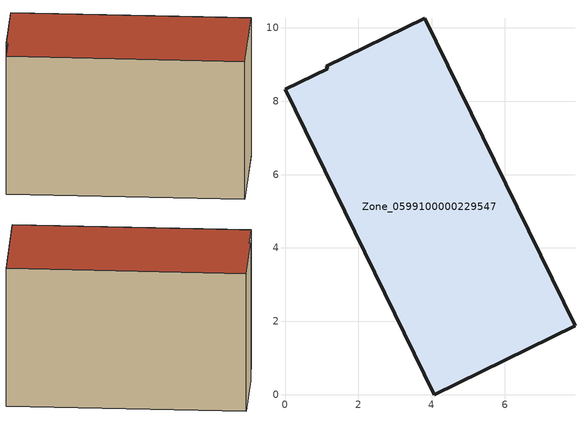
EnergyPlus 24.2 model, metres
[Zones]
Zone_0599100000229547
 floor ground (C_G): 0,8.33 1.16,8.89 1.13,8.95 3.81,10.26 7.91,1.87 4.07,0 z0
 wall outside (C_F): 1.16,8.89 0,8.33 4.07,0 7.91,1.87 3.81,10.26 1.13,8.95 1.16,8.89 z0:5.81
 roof outside (C_R): 3.81,10.26 1.13,8.95 1.16,8.89 0,8.33 4.07,0 7.91,1.87 z5.81
[BUILDING]
Pand.0599100000229547: North Axis=0; Terrain=City; Loads Convergence Tolerance Value=0.04; Temperature Convergence Tolerance Value=0.4; Solar Distribution=FullExterior; Maximum Number of Warmup Days=25; Minimum Number of Warmup Days=1
[Site:Location]
Rotterdam.The.Hague.AP_ZH_NLD Design_Conditions: Latitude=51.96; Longitude=4.45; Time Zone=1; Elevation=-4.5
[SITE:GROUNDTEMPERATURE:BUILDINGSURFACE]
18, 18, 18, 18, 18, 18, 18, 18, 18, 18, 18, 18
[MATERIAL] Thermal Absorptance=0.9; Solar Absorptance=0.7; Visible Absorptance=0.7
Name | Roughness | Thickness | Conductivity | Density | Specific Heat
G.TI.1946-1964 | MediumSmooth | 0.15 | 1 | 540 | 1210
F.TI.1946-1964 | Rough | 0.3 | 0.857143 | 1920 | 840
R.TI.1946-1964 | MediumRough | 0.2 | 0.277778 | 1500 | 1000
[CONSTRUCTION]
C_G: G.TI.1946-1964
C_F: F.TI.1946-1964
C_R: R.TI.1946-1964
[ZONE]
Zone_0599100000229547: Type=1; Multiplier=1; Ceiling Height=Autocalculate; Volume=Autocalculate; Floor Area=autocalculate; Part of Total Floor Area=Yes
[ZONEINFILTRATION:DESIGNFLOWRATE]
Infil_Zone_0599100000229547: Zone or ZoneList or Space or SpaceList=Zone_0599100000229547; Schedule=AlwaysOn; Design Flow Rate Calculation Method=Flow/Area; Flow Rate per Floor Area=0.003; Constant Term Coefficient=1; Temperature Term Coefficient=0; Velocity Term Coefficient=0; Velocity Squared Term Coefficient=0
[HVACTEMPLATE:ZONE:IDEALLOADSAIRSYSTEM]
Zone_0599100000229547: Maximum Heating Supply Air Temperature=50; Minimum Cooling Supply Air Temperature=13; Maximum Heating Supply Air Humidity Ratio=0.0156; Minimum Cooling Supply Air Humidity Ratio=0.0077; Heating Limit=NoLimit; Cooling Limit=NoLimit; Dehumidification Control Type=ConstantSensibleHeatRatio; Cooling Sensible Heat Ratio=0.7; Dehumidification Setpoint=60; Humidification Control Type=None; Humidification Setpoint=30; Outdoor Air Method=None; Outdoor Air Flow Rate per Person=0.00944; Outdoor Air Flow Rate per Zone Floor Area=0; Outdoor Air Flow Rate per Zone=0; Demand Controlled Ventilation Type=None; Outdoor Air Economizer Type=NoEconomizer; Heat Recovery Type=None; Sensible Heat Recovery Effectiveness=0.7; Latent Heat Recovery Effectiveness=0.65
[ZONECONTROL:THERMOSTAT]
ThermostatControl_Zone_0599100000229547: Zone or ZoneList=Zone_0599100000229547; Control Type Schedule=DualSetpointControlType; Control 1=Thermostat_Zone_0599100000229547; Temperature Difference Between Cutout And Setpoint=0
[THERMOSTATSETPOINT:DUALSETPOINT]
Thermostat_Zone_0599100000229547: Heating Setpoint Temperature Schedule=HeatingSetpoint_Zone_0599100000229547; Cooling Setpoint Temperature Schedule=CoolingSetpoint_Zone_0599100000229547
[SCHEDULE:COMPACT]
HeatingSetpoint_Zone_0599100000229547: Through: 12/31, For: AllDays, Until: 24:00, 21
CoolingSetpoint_Zone_0599100000229547: Through: 12/31, For: AllDays, Until: 24:00, 24
DualSetpointControlType: Through: 12/31, For: AllDays, Until: 24:00, 4
AlwaysOn: Through: 12/31, For: AllDays, Until: 24:00, 1
